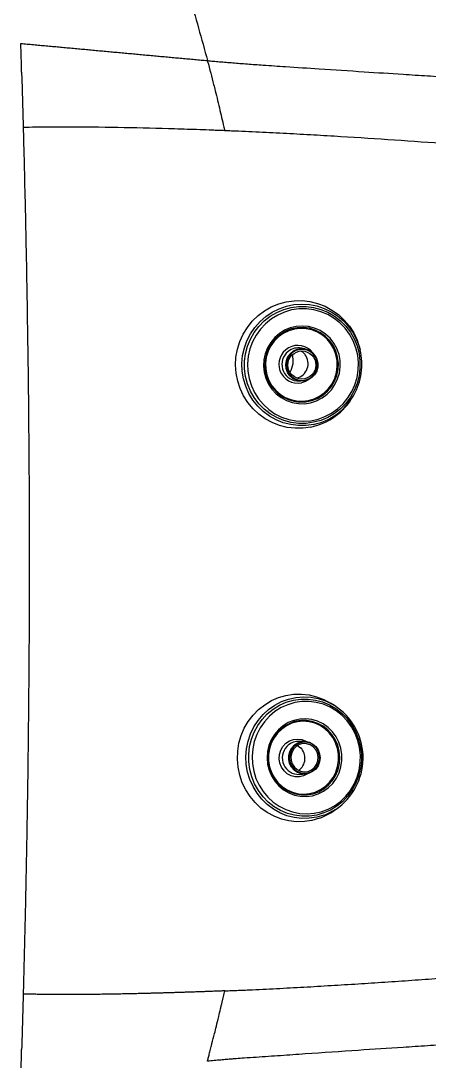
# Model space of a CAD drawing. Extents: x 398 to 508, y 623 to 782.
# Drawn here: x 436.54 to 442.3, y 706.6 to 721.27 of the extents above; entities that cross this region are included whole.
import ezdxf

# ---------------------------------------------------------------- set-up
doc = ezdxf.new("R2010")
doc.units = 0
doc.header["$MEASUREMENT"] = 0
doc.layers.add('GEOMETRY', color=2, linetype='Continuous', lineweight=25)

msp = doc.modelspace()

# ---------------------------------------------------------------- linework, layer by layer
at = {"layer": 'GEOMETRY'}
for p, q in [((436.549, 720.547), (436.552, 720.444)), ((440.544, 716.644), (440.494, 716.654)), ((441.322, 716.632), (441.318, 716.649)), ((440.43, 716.193), (440.481, 716.189)), ((441.224, 715.974), (441.233, 715.989)), ((440.961, 711.614), (440.905, 711.649)), ((440.386, 711.033), (440.378, 711.024)), ((440.533, 711.11), (440.448, 711.109)), ((440.468, 710.644), (440.552, 710.65)), ((440.969, 710.144), (441.021, 710.183))]:
    msp.add_line(p, q, dxfattribs=at)
at = {"layer": 'GEOMETRY', "flags": 128}
for points in [[(440.629, 715.541), (440.518, 715.526), (440.407, 715.525), (440.296, 715.537), (440.187, 715.564), (440.083, 715.605), (439.985, 715.658), (439.894, 715.724), (439.812, 715.8), (439.74, 715.887), (439.679, 715.981), (439.631, 716.083), (439.596, 716.19), (439.574, 716.301), (439.566, 716.414), (439.572, 716.527), (439.592, 716.639), (439.626, 716.747), (439.672, 716.85), (439.732, 716.946), (439.802, 717.034), (439.883, 717.112), (439.973, 717.18), (440.07, 717.236), (440.174, 717.279), (440.282, 717.308), (440.393, 717.323), (440.504, 717.325), (440.615, 717.312), (440.724, 717.285), (440.828, 717.245), (440.926, 717.191), (441.017, 717.126), (441.099, 717.049), (441.171, 716.963), (441.232, 716.868), (441.28, 716.766), (441.315, 716.659), (441.318, 716.649)], [(440.667, 715.578), (440.56, 715.563), (440.451, 715.562), (440.344, 715.576), (440.239, 715.603), (440.138, 715.643), (440.043, 715.696), (439.956, 715.761), (439.878, 715.837), (439.81, 715.922), (439.754, 716.016), (439.709, 716.116), (439.678, 716.221), (439.66, 716.329), (439.656, 716.439), (439.666, 716.548), (439.69, 716.656), (439.727, 716.759), (439.777, 716.857), (439.838, 716.947), (439.911, 717.029), (439.993, 717.101), (440.084, 717.162), (440.181, 717.21), (440.284, 717.246), (440.39, 717.267), (440.499, 717.275), (440.607, 717.269), (440.713, 717.249), (440.816, 717.215), (440.914, 717.168), (441.005, 717.109), (441.088, 717.038), (441.161, 716.958), (441.224, 716.868), (441.274, 716.771), (441.312, 716.668), (441.322, 716.631)], [(440.666, 715.608), (440.56, 715.593), (440.454, 715.593), (440.348, 715.606), (440.245, 715.634), (440.146, 715.675), (440.054, 715.729), (439.969, 715.794), (439.894, 715.87), (439.829, 715.956), (439.775, 716.049), (439.735, 716.149), (439.707, 716.253), (439.693, 716.36), (439.693, 716.468), (439.707, 716.576), (439.735, 716.68), (439.775, 716.78), (439.829, 716.874), (439.894, 716.96), (439.969, 717.037), (440.054, 717.103), (440.146, 717.157), (440.245, 717.199), (440.348, 717.227), (440.454, 717.242), (440.56, 717.242), (440.666, 717.229), (440.769, 717.201), (440.868, 717.16), (440.96, 717.106), (441.045, 717.041), (441.12, 716.965), (441.185, 716.879), (441.238, 716.786), (441.279, 716.686), (441.307, 716.582), (441.321, 716.475), (441.321, 716.367), (441.307, 716.259), (441.279, 716.155), (441.238, 716.055), (441.185, 715.961), (441.12, 715.875), (441.045, 715.798), (440.96, 715.732), (440.868, 715.678), (440.769, 715.636), (440.666, 715.608)], [(439.769, 716.644), (439.745, 716.541), (439.735, 716.435), (439.739, 716.329), (439.757, 716.225), (439.789, 716.124), (439.833, 716.028), (439.89, 715.94), (439.958, 715.859), (440.036, 715.789), (440.122, 715.73), (440.216, 715.683), (440.315, 715.649), (440.417, 715.629), (440.522, 715.623), (440.626, 715.631), (440.729, 715.653), (440.827, 715.689), (440.92, 715.737), (441.006, 715.798), (441.083, 715.87), (441.15, 715.952), (441.206, 716.041), (441.25, 716.138), (441.28, 716.239), (441.297, 716.344), (441.3, 716.45), (441.289, 716.555), (441.264, 716.658), (441.226, 716.757), (441.175, 716.849), (441.112, 716.934), (441.039, 717.009), (440.957, 717.074), (440.867, 717.127), (440.77, 717.168), (440.669, 717.195), (440.565, 717.208), (440.461, 717.207), (440.357, 717.192), (440.257, 717.163), (440.161, 717.121), (440.071, 717.066), (439.989, 716.999), (439.917, 716.922), (439.855, 716.837), (439.806, 716.743), (439.769, 716.644)], [(439.985, 716.576), (439.967, 716.489), (439.962, 716.401), (439.971, 716.314), (439.994, 716.229), (440.031, 716.148), (440.079, 716.075), (440.139, 716.011), (440.208, 715.957), (440.284, 715.916), (440.366, 715.887), (440.452, 715.872), (440.539, 715.871), (440.625, 715.884), (440.708, 715.912), (440.786, 715.952), (440.856, 716.004), (440.918, 716.067), (440.968, 716.139), (441.006, 716.219), (441.032, 716.303), (441.043, 716.391), (441.041, 716.479), (441.025, 716.566), (440.995, 716.648), (440.952, 716.725), (440.898, 716.794), (440.834, 716.853), (440.761, 716.901), (440.681, 716.937), (440.597, 716.958), (440.51, 716.966), (440.423, 716.96), (440.338, 716.94), (440.258, 716.906), (440.184, 716.86), (440.118, 716.802), (440.062, 716.734), (440.017, 716.658), (439.985, 716.576)], [(440, 716.57), (439.982, 716.485), (439.978, 716.398), (439.988, 716.312), (440.012, 716.229), (440.049, 716.15), (440.099, 716.08), (440.159, 716.018), (440.229, 715.967), (440.306, 715.929), (440.388, 715.904), (440.473, 715.893), (440.558, 715.897), (440.642, 715.914), (440.723, 715.946), (440.796, 715.99), (440.862, 716.046), (440.918, 716.112), (440.962, 716.187), (440.994, 716.268), (441.012, 716.353), (441.016, 716.439), (441.006, 716.526), (440.982, 716.609), (440.945, 716.687), (440.895, 716.758), (440.835, 716.82), (440.766, 716.87), (440.689, 716.909), (440.607, 716.934), (440.522, 716.945), (440.436, 716.941), (440.352, 716.924), (440.272, 716.892), (440.198, 716.848), (440.132, 716.792), (440.076, 716.726), (440.032, 716.651), (440, 716.57)], [(440.593, 715.916), (440.674, 715.94), (440.749, 715.976), (440.818, 716.025), (440.878, 716.085), (440.927, 716.153), (440.965, 716.229), (440.989, 716.311), (441.001, 716.395), (440.998, 716.479), (440.982, 716.563), (440.952, 716.642), (440.91, 716.715), (440.856, 716.78), (440.793, 716.835), (440.722, 716.879), (440.644, 716.91), (440.562, 716.928), (440.479, 716.932), (440.395, 716.923), (440.315, 716.899), (440.239, 716.862), (440.171, 716.813), (440.111, 716.754), (440.062, 716.685), (440.024, 716.609), (439.999, 716.528), (439.988, 716.444), (439.991, 716.359), (440.007, 716.276), (440.037, 716.197), (440.079, 716.124), (440.132, 716.059), (440.196, 716.003), (440.267, 715.959), (440.345, 715.928), (440.426, 715.91), (440.51, 715.906), (440.593, 715.916)], [(440.641, 716.238), (440.592, 716.208), (440.538, 716.191), (440.481, 716.189), (440.425, 716.201), (440.374, 716.227), (440.331, 716.265), (440.299, 716.312), (440.28, 716.366), (440.274, 716.424), (440.283, 716.481), (440.305, 716.534), (440.34, 716.58), (440.384, 716.615), (440.437, 716.639), (440.493, 716.648), (440.549, 716.643), (440.603, 716.624), (440.65, 716.592), (440.688, 716.549), (440.714, 716.498), (440.727, 716.442), (440.725, 716.384), (440.71, 716.329), (440.681, 716.279), (440.641, 716.238)], [(440.369, 716.591), (440.33, 716.552), (440.303, 716.504), (440.288, 716.451), (440.286, 716.396), (440.299, 716.342), (440.323, 716.293), (440.36, 716.252), (440.405, 716.221), (440.456, 716.203), (440.51, 716.198), (440.564, 716.207), (440.614, 716.23), (440.657, 716.264), (440.69, 716.308), (440.711, 716.358), (440.72, 716.413), (440.714, 716.468), (440.696, 716.52), (440.665, 716.565), (440.624, 716.601), (440.575, 716.626), (440.522, 716.637), (440.468, 716.635), (440.415, 716.619), (440.369, 716.591)], [(440.482, 716.617), (440.509, 716.6), (440.547, 716.562)], [(440.601, 716.212), (440.553, 716.183), (440.495, 716.164)], [(440.748, 710.025), (440.643, 709.995), (440.536, 709.978), (440.427, 709.976), (440.318, 709.988), (440.212, 710.014), (440.109, 710.053), (440.013, 710.105), (439.923, 710.17), (439.842, 710.246), (439.77, 710.332), (439.71, 710.426), (439.661, 710.527), (439.625, 710.634), (439.602, 710.745), (439.592, 710.858), (439.596, 710.971), (439.614, 711.082), (439.645, 711.191), (439.689, 711.294), (439.746, 711.391), (439.813, 711.48), (439.891, 711.559), (439.978, 711.627), (440.072, 711.684), (440.172, 711.728), (440.277, 711.758), (440.385, 711.775), (440.494, 711.777), (440.602, 711.765), (440.709, 711.739), (440.811, 711.7), (440.905, 711.649)], [(440.812, 710.07), (440.71, 710.041), (440.605, 710.025), (440.499, 710.024), (440.394, 710.036), (440.291, 710.062), (440.192, 710.102), (440.099, 710.155), (440.013, 710.219), (439.936, 710.294), (439.869, 710.379), (439.812, 710.472), (439.768, 710.572), (439.736, 710.677), (439.717, 710.785), (439.712, 710.895), (439.72, 711.004), (439.742, 711.112), (439.777, 711.215), (439.824, 711.313), (439.883, 711.404), (439.953, 711.487), (440.032, 711.559), (440.12, 711.62), (440.214, 711.67), (440.314, 711.706), (440.418, 711.728), (440.523, 711.737), (440.629, 711.731), (440.733, 711.712), (440.834, 711.679), (440.93, 711.633), (440.961, 711.614)], [(440.81, 710.1), (440.71, 710.071), (440.606, 710.056), (440.502, 710.055), (440.399, 710.068), (440.298, 710.095), (440.201, 710.136), (440.111, 710.189), (440.027, 710.254), (439.953, 710.33), (439.889, 710.416), (439.835, 710.509), (439.795, 710.608), (439.767, 710.713), (439.752, 710.82), (439.751, 710.928), (439.763, 711.035), (439.789, 711.14), (439.828, 711.24), (439.879, 711.334), (439.941, 711.42), (440.014, 711.497), (440.096, 711.564), (440.186, 711.618), (440.282, 711.661), (440.382, 711.689), (440.485, 711.704), (440.589, 711.705), (440.692, 711.692), (440.793, 711.665), (440.89, 711.624), (440.981, 711.571), (441.064, 711.506), (441.139, 711.43), (441.203, 711.345), (441.256, 711.251), (441.297, 711.152), (441.325, 711.048), (441.34, 710.94), (441.341, 710.832), (441.328, 710.725), (441.302, 710.62), (441.264, 710.52), (441.212, 710.426), (441.15, 710.34), (441.077, 710.263), (440.995, 710.196), (440.906, 710.142), (440.81, 710.1)], [(439.808, 711.005), (439.799, 710.899), (439.804, 710.793), (439.822, 710.689), (439.854, 710.588), (439.898, 710.492), (439.954, 710.404), (440.021, 710.323), (440.098, 710.253), (440.183, 710.194), (440.275, 710.147), (440.371, 710.114), (440.472, 710.094), (440.574, 710.088), (440.675, 710.096), (440.775, 710.118), (440.871, 710.154), (440.962, 710.203), (441.045, 710.263), (441.12, 710.335), (441.185, 710.417), (441.238, 710.507), (441.28, 710.603), (441.309, 710.705), (441.325, 710.81), (441.327, 710.916), (441.315, 711.021), (441.29, 711.124), (441.252, 711.222), (441.202, 711.315), (441.14, 711.399), (441.068, 711.475), (440.987, 711.539), (440.899, 711.593), (440.804, 711.633), (440.705, 711.66), (440.604, 711.673), (440.502, 711.672), (440.401, 711.656), (440.303, 711.627), (440.209, 711.585), (440.122, 711.53), (440.043, 711.463), (439.973, 711.387), (439.914, 711.301), (439.866, 711.207), (439.83, 711.108), (439.808, 711.005)], [(440.017, 710.965), (440.011, 710.877), (440.018, 710.789), (440.039, 710.704), (440.073, 710.623), (440.119, 710.548), (440.176, 710.483), (440.242, 710.427), (440.316, 710.383), (440.396, 710.352), (440.479, 710.335), (440.564, 710.332), (440.649, 710.343), (440.73, 710.368), (440.807, 710.406), (440.876, 710.457), (440.937, 710.518), (440.988, 710.589), (441.027, 710.667), (441.053, 710.751), (441.066, 710.838), (441.065, 710.926), (441.051, 711.013), (441.024, 711.097), (440.983, 711.175), (440.932, 711.245), (440.87, 711.306), (440.8, 711.356), (440.723, 711.393), (440.641, 711.418), (440.556, 711.428), (440.471, 711.424), (440.388, 711.406), (440.309, 711.374), (440.236, 711.33), (440.17, 711.274), (440.114, 711.207), (440.069, 711.132), (440.037, 711.051), (440.017, 710.965)], [(440.028, 710.961), (440.023, 710.875), (440.03, 710.788), (440.052, 710.704), (440.087, 710.625), (440.133, 710.552), (440.191, 710.489), (440.257, 710.436), (440.331, 710.396), (440.411, 710.368), (440.494, 710.355), (440.577, 710.355), (440.66, 710.37), (440.739, 710.399), (440.812, 710.441), (440.877, 710.495), (440.933, 710.56), (440.978, 710.633), (441.011, 710.713), (441.031, 710.797), (441.037, 710.884), (441.029, 710.971), (441.007, 711.055), (440.973, 711.134), (440.926, 711.206), (440.868, 711.27), (440.802, 711.322), (440.728, 711.363), (440.648, 711.391), (440.565, 711.404), (440.482, 711.403), (440.399, 711.388), (440.32, 711.359), (440.247, 711.317), (440.182, 711.263), (440.126, 711.199), (440.081, 711.126), (440.048, 711.046), (440.028, 710.961)], [(440.689, 710.394), (440.764, 710.429), (440.832, 710.475), (440.891, 710.533), (440.941, 710.6), (440.979, 710.675), (441.005, 710.755), (441.018, 710.839), (441.018, 710.924), (441.004, 711.007), (440.976, 711.088), (440.937, 711.162), (440.886, 711.229), (440.826, 711.286), (440.757, 711.332), (440.682, 711.366), (440.603, 711.386), (440.521, 711.393), (440.44, 711.385), (440.361, 711.364), (440.286, 711.33), (440.218, 711.283), (440.158, 711.225), (440.109, 711.158), (440.07, 711.083), (440.044, 711.003), (440.031, 710.919), (440.032, 710.835), (440.046, 710.751), (440.073, 710.671), (440.113, 710.596), (440.163, 710.53), (440.224, 710.472), (440.293, 710.426), (440.368, 710.393), (440.447, 710.372), (440.529, 710.366), (440.61, 710.373), (440.689, 710.394)], [(440.525, 710.623), (440.467, 710.609), (440.407, 710.61), (440.349, 710.625), (440.296, 710.654), (440.25, 710.695), (440.215, 710.745), (440.192, 710.802), (440.182, 710.864), (440.186, 710.926), (440.204, 710.985), (440.234, 711.039), (440.276, 711.083), (440.326, 711.117), (440.383, 711.137), (440.443, 711.143), (440.502, 711.135), (440.558, 711.113), (440.569, 711.107)], [(440.696, 710.72), (440.653, 710.684), (440.602, 710.66), (440.547, 710.65), (440.492, 710.654), (440.439, 710.673), (440.393, 710.704), (440.355, 710.747), (440.329, 710.798), (440.316, 710.854), (440.316, 710.912), (440.331, 710.967), (440.358, 711.017), (440.396, 711.059), (440.444, 711.089), (440.497, 711.106), (440.552, 711.109), (440.607, 711.097), (440.657, 711.072), (440.699, 711.035), (440.731, 710.988), (440.751, 710.934), (440.757, 710.876), (440.75, 710.819), (440.729, 710.766), (440.696, 710.72)], [(440.378, 711.024), (440.354, 710.988), (440.334, 710.937), (440.327, 710.883), (440.333, 710.828), (440.352, 710.776), (440.382, 710.731), (440.423, 710.696), (440.471, 710.671), (440.523, 710.66), (440.576, 710.663), (440.627, 710.679), (440.672, 710.708), (440.709, 710.748), (440.735, 710.796), (440.749, 710.849), (440.749, 710.904), (440.736, 710.958), (440.711, 711.007), (440.675, 711.047), (440.631, 711.078), (440.58, 711.095), (440.527, 711.1), (440.475, 711.09), (440.449, 711.079)], [(440.678, 710.741), (440.708, 710.785), (440.727, 710.836), (440.731, 710.89), (440.721, 710.944), (440.697, 710.992), (440.662, 711.033), (440.618, 711.062), (440.567, 711.077), (440.515, 711.078), (440.464, 711.064), (440.419, 711.037), (440.383, 710.998), (440.358, 710.95), (440.346, 710.897), (440.349, 710.842), (440.366, 710.791), (440.396, 710.746), (440.436, 710.711), (440.484, 710.688), (440.536, 710.68), (440.588, 710.686), (440.636, 710.707), (440.678, 710.741)], [(440.449, 711.079), (440.427, 711.067), (440.386, 711.033)], [(440.439, 711.053), (440.441, 711.052), (440.483, 711.02)], [(440.588, 710.656), (440.579, 710.65), (440.525, 710.623)], [(436.552, 706.866), (436.55, 706.815), (436.549, 706.763)]]:
    msp.add_lwpolyline(points, dxfattribs=at)
at = {"layer": 'GEOMETRY'}
msp.add_circle((440.501, 716.416), 0.198, dxfattribs=at)
for centre, radius, start, end in [((440.443, 716.426), 0.267, 37.8911, 281.2102), ((440.452, 716.425), 0.233, 128.2389, 264.4639), ((440.451, 716.43), 0.228, 79.0969, 128.6833), ((440.48, 716.421), 0.868, 330.2034, 13.9967), ((440.061, 716.479), 0.319, 328.8262, 15.3663), ((440.383, 716.435), 0.207, 282.6831, 37.7895), ((440.494, 716.411), 0.85, 281.7197, 330.3331), ((440.447, 716.417), 0.894, 281.7171, 330.2805), ((440.491, 710.878), 0.874, 307.3791, 57.4174), ((440.458, 710.877), 0.233, 136.4355, 272.344), ((440.451, 710.89), 0.219, 90.6766, 137.4853), ((440.335, 710.871), 0.21, 305.1664, 44.984), ((440.457, 710.829), 0.855, 289.9339, 306.7609), ((440.534, 710.835), 0.814, 289.9349, 306.7694)]:
    msp.add_arc(centre, radius, start, end, dxfattribs=at)
for points, knots in [([(438.551, 722.72), (438.678, 722.357), (438.896, 721.69), (439.088, 721.015), (439.169, 720.708)], [0, 0, 0, 0, 0.0625, 0.1140655, 0.1140655, 0.1140655, 0.1140655]), ([(436.549, 720.547), (436.547, 720.615), (436.543, 720.749), (436.539, 720.883), (436.537, 720.95)], [0, 0, 0, 0, 0.5000001, 1, 1, 1, 1]), ([(436.537, 720.95), (436.552, 720.949), (436.582, 720.946), (436.626, 720.942), (436.671, 720.938), (436.716, 720.934), (436.761, 720.93), (436.805, 720.925), (436.85, 720.921), (436.895, 720.917), (436.941, 720.913), (436.986, 720.909), (437.031, 720.905), (437.076, 720.9), (437.121, 720.896), (437.167, 720.892), (437.212, 720.888), (437.258, 720.884), (437.303, 720.88), (437.349, 720.875), (437.394, 720.871), (437.44, 720.867), (437.485, 720.863), (437.531, 720.859), (437.577, 720.854), (437.622, 720.85), (437.668, 720.846), (437.714, 720.842), (437.759, 720.838), (437.805, 720.833), (437.851, 720.829), (437.897, 720.825), (437.942, 720.821), (437.988, 720.817), (438.034, 720.812), (438.079, 720.808), (438.125, 720.804), (438.171, 720.8), (438.217, 720.796), (438.262, 720.791), (438.308, 720.787), (438.354, 720.783), (438.399, 720.779), (438.445, 720.775), (438.49, 720.77), (438.536, 720.766), (438.582, 720.762), (438.627, 720.758), (438.673, 720.754), (438.718, 720.749), (438.763, 720.745), (438.809, 720.741), (438.854, 720.737), (438.899, 720.733), (438.944, 720.729), (438.989, 720.724), (439.035, 720.72), (439.08, 720.716), (439.124, 720.712), (439.154, 720.709), (439.169, 720.708)], [0, 0, 0, 0, 0.017241, 0.034483, 0.051725, 0.068967, 0.086209, 0.103451, 0.120694, 0.137936, 0.155179, 0.172421, 0.189664, 0.206906, 0.224147, 0.241389, 0.258631, 0.275872, 0.293113, 0.310354, 0.327595, 0.344836, 0.362076, 0.379317, 0.396557, 0.413797, 0.431037, 0.448277, 0.465517, 0.482756, 0.499996, 0.517236, 0.534476, 0.551716, 0.568956, 0.586196, 0.603437, 0.620678, 0.637919, 0.65516, 0.672401, 0.689642, 0.706884, 0.724126, 0.741368, 0.75861, 0.775852, 0.793094, 0.810337, 0.827579, 0.844822, 0.862064, 0.879307, 0.896549, 0.913792, 0.931034, 0.948275, 0.965517, 0.982759, 1, 1, 1, 1]), ([(439.169, 720.708), (439.197, 720.705), (439.254, 720.7), (439.341, 720.693), (439.433, 720.685), (439.529, 720.677), (439.629, 720.669), (439.734, 720.661), (439.843, 720.653), (440.023, 720.641), (440.324, 720.62), (440.799, 720.589), (441.351, 720.553), (441.861, 720.52), (442.272, 720.494), (442.5, 720.48), (442.613, 720.473)], [0, 0, 0, 0, 0.0240676, 0.0493957, 0.0759846, 0.1038345, 0.1329457, 0.1633183, 0.1949525, 0.2278485, 0.3196841, 0.4570093, 0.640883, 0.8006371, 0.9014938, 1, 1, 1, 1]), ([(439.169, 720.708), (439.17, 720.704), (439.171, 720.701), (439.202, 720.586), (439.23, 720.478), (439.257, 720.37), (439.257, 720.37), (439.257, 720.37), (439.257, 720.37), (439.257, 720.37)], [0.6598964, 0.6598964, 0.6598964, 0.6598964, 0.6705171, 0.6705171, 0.9997573, 0.9997573, 0.9999982, 0.9999982, 1, 1, 1, 1]), ([(436.552, 720.444), (436.554, 720.387), (436.557, 720.274), (436.561, 720.104), (436.566, 719.934), (436.569, 719.821), (436.571, 719.765)], [0, 0, 0, 0, 0.249999, 0.500001, 0.750001, 1, 1, 1, 1]), ([(439.257, 720.37), (439.264, 720.341), (439.271, 720.313), (439.278, 720.285), (439.278, 720.284), (439.278, 720.284), (439.278, 720.284), (439.278, 720.284)], [0.57219941, 0.57219941, 0.57219941, 0.57219941, 0.65957799, 0.65957799, 0.65989483, 0.65989483, 0.65989642, 0.65989642, 0.65989642, 0.65989642]), ([(439.278, 720.284), (439.302, 720.192), (439.345, 720.012), (439.388, 719.828), (439.41, 719.732), (439.411, 719.726), (439.412, 719.72)], [0, 0, 0, 0, 0.2859405, 0.5543082, 0.5543082, 0.5721994, 0.5721994, 0.5721994, 0.5721994]), ([(439.412, 719.72), (439.398, 719.72), (439.383, 719.721), (439.354, 719.722), (439.339, 719.722), (439.295, 719.724), (439.266, 719.725), (439.178, 719.729), (439.12, 719.731), (438.943, 719.737), (438.825, 719.741), (438.47, 719.752), (438.233, 719.758), (437.755, 719.767), (437.515, 719.77), (437.158, 719.771), (437.039, 719.771), (436.862, 719.769), (436.803, 719.769), (436.686, 719.767), (436.628, 719.766), (436.571, 719.765)], [0, 0, 0, 0, 0.015625, 0.015625, 0.03125, 0.03125, 0.0625, 0.0625, 0.125, 0.125, 0.25, 0.25, 0.5, 0.5, 0.75, 0.75, 0.875, 0.875, 0.9375, 0.9375, 1, 1, 1, 1]), ([(436.571, 719.765), (436.572, 719.699), (436.576, 719.568), (436.581, 719.371), (436.586, 719.174), (436.59, 718.978), (436.595, 718.781), (436.6, 718.584), (436.604, 718.387), (436.608, 718.19), (436.612, 717.993), (436.616, 717.796), (436.619, 717.599), (436.623, 717.402), (436.626, 717.205), (436.629, 717.008), (436.632, 716.811), (436.635, 716.614), (436.638, 716.417), (436.64, 716.22), (436.643, 716.023), (436.645, 715.825), (436.647, 715.628), (436.648, 715.431), (436.65, 715.234), (436.651, 715.036), (436.653, 714.839), (436.654, 714.642), (436.654, 714.444), (436.655, 714.247), (436.656, 714.05), (436.656, 713.853), (436.656, 713.594), (436.656, 713.273), (436.655, 712.891), (436.653, 712.509), (436.65, 712.126), (436.647, 711.744), (436.643, 711.362), (436.639, 710.98), (436.634, 710.598), (436.628, 710.216), (436.622, 709.835), (436.615, 709.453), (436.607, 709.071), (436.599, 708.69), (436.59, 708.309), (436.581, 707.928), (436.574, 707.674), (436.571, 707.547)], [0, 0, 0, 0, 0.01613, 0.03226, 0.04839, 0.064519, 0.080649, 0.096779, 0.112909, 0.129039, 0.145169, 0.161299, 0.177429, 0.193559, 0.209689, 0.22582, 0.24195, 0.258081, 0.274212, 0.290343, 0.306473, 0.322604, 0.338735, 0.354865, 0.370995, 0.387125, 0.403255, 0.419384, 0.435514, 0.451643, 0.467772, 0.483901, 0.50003, 0.531276, 0.562522, 0.593769, 0.625017, 0.656266, 0.687515, 0.718765, 0.750015, 0.781264, 0.812513, 0.843761, 0.875009, 0.906257, 0.937505, 0.968752, 1, 1, 1, 1]), ([(442.464, 719.54), (442.215, 719.558), (441.715, 719.593), (441.083, 719.634), (440.574, 719.663), (440.189, 719.684), (439.867, 719.7), (439.64, 719.71), (439.526, 719.715), (439.469, 719.717), (439.441, 719.718), (439.425, 719.719), (439.417, 719.719), (439.412, 719.72)], [0, 0, 0, 0, 0.25, 0.5, 0.625, 0.75, 0.875, 0.9375, 0.96875, 0.984375, 0.992188, 0.996094, 1, 1, 1, 1]), ([(439.413, 707.592), (439.445, 707.593), (439.511, 707.596), (439.608, 707.6), (439.706, 707.604), (439.901, 707.613), (440.192, 707.627), (440.578, 707.648), (440.961, 707.671), (441.342, 707.694), (441.721, 707.719), (442.098, 707.745), (442.348, 707.763), (442.473, 707.772)], [0, 0, 0, 0, 0.03125, 0.0625, 0.09375, 0.125, 0.25, 0.375, 0.5, 0.625, 0.75, 0.875, 1, 1, 1, 1]), ([(436.571, 707.547), (436.569, 707.49), (436.566, 707.376), (436.561, 707.206), (436.557, 707.036), (436.554, 706.923), (436.552, 706.866)], [0, 0, 0, 0, 0.249998, 0.499999, 0.75, 1, 1, 1, 1]), ([(439.413, 707.592), (439.39, 707.591), (439.344, 707.589), (439.275, 707.586), (439.207, 707.584), (439.14, 707.581), (439.072, 707.579), (439.005, 707.576), (438.939, 707.574), (438.873, 707.572), (438.807, 707.57), (438.742, 707.568), (438.678, 707.566), (438.613, 707.564), (438.549, 707.562), (438.486, 707.56), (438.423, 707.558), (438.36, 707.557), (438.298, 707.555), (438.236, 707.554), (438.175, 707.552), (438.114, 707.551), (438.053, 707.55), (437.984, 707.548), (437.908, 707.547), (437.823, 707.546), (437.74, 707.544), (437.658, 707.543), (437.578, 707.542), (437.498, 707.542), (437.42, 707.541), (437.342, 707.541), (437.266, 707.54), (437.192, 707.54), (437.118, 707.54), (437.045, 707.541), (436.974, 707.541), (436.904, 707.541), (436.835, 707.542), (436.767, 707.543), (436.7, 707.544), (436.635, 707.545), (436.592, 707.546), (436.571, 707.547)], [0, 0, 0, 0, 0.024551, 0.048928, 0.073129, 0.097156, 0.121009, 0.144687, 0.168191, 0.191521, 0.214679, 0.237664, 0.260477, 0.283119, 0.305592, 0.327895, 0.350032, 0.372002, 0.393808, 0.415451, 0.436933, 0.458255, 0.479419, 0.500427, 0.53023, 0.559608, 0.588568, 0.617114, 0.645252, 0.672989, 0.700329, 0.727281, 0.75385, 0.780044, 0.805869, 0.83133, 0.856433, 0.881185, 0.905596, 0.929672, 0.953425, 0.976865, 1, 1, 1, 1]), ([(439.169, 706.6), (439.171, 706.607), (439.174, 706.622), (439.181, 706.645), (439.188, 706.672), (439.196, 706.702), (439.204, 706.735), (439.213, 706.77), (439.223, 706.809), (439.242, 706.883), (439.267, 706.978), (439.298, 707.104), (439.326, 707.221), (439.349, 707.318), (439.365, 707.385), (439.375, 707.429), (439.385, 707.472), (439.395, 707.513), (439.404, 707.553), (439.41, 707.579), (439.413, 707.592)], [0, 0, 0, 0, 0.0202926, 0.0436794, 0.070163, 0.0997473, 0.1324377, 0.1682386, 0.2071505, 0.2491676, 0.3903581, 0.4992689, 0.6361017, 0.7499041, 0.7954897, 0.8394997, 0.8819501, 0.9228451, 0.9621917, 1, 1, 1, 1]), ([(436.537, 706.355), (436.539, 706.423), (436.543, 706.559), (436.547, 706.695), (436.549, 706.763)], [0, 0, 0, 0, 0.5, 1, 1, 1, 1]), ([(442.623, 706.839), (442.565, 706.835), (442.448, 706.828), (442.273, 706.817), (442.1, 706.806), (441.775, 706.785), (441.258, 706.751), (440.682, 706.712), (440.202, 706.678), (439.916, 706.659), (439.706, 706.644), (439.593, 706.636), (439.51, 706.63), (439.438, 706.624), (439.355, 706.617), (439.264, 706.609), (439.201, 706.603), (439.169, 706.6)], [0, 0, 0, 0, 0.0510499, 0.1016748, 0.1518748, 0.2016499, 0.3843438, 0.6017135, 0.7013905, 0.801045, 0.8499115, 0.8827977, 0.8997039, 0.9215335, 0.9455258, 0.9716812, 1, 1, 1, 1])]:
    msp.add_open_spline(points, degree=3, knots=knots, dxfattribs=at)

doc.saveas('drawing.dxf')
